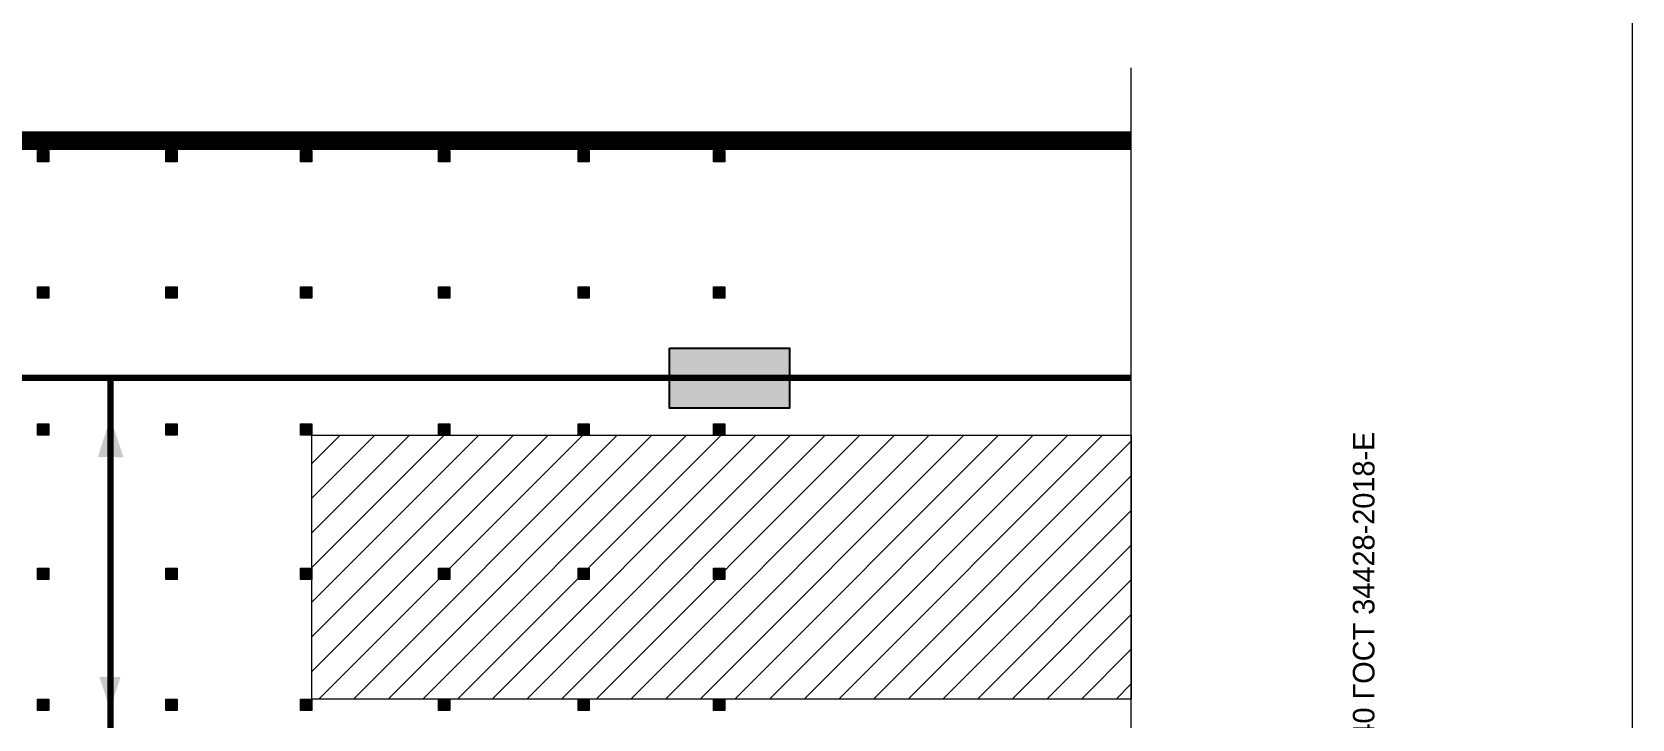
# Model space of a CAD drawing. Header units: millimetres. Extents: x 13810 to 67229, y 12374 to 21950.
# Drawn here: x 29459.2 to 29666.5, y 14295.5 to 14384.5 of the extents above; entities that cross this region are included whole.
import ezdxf

# ---------------------------------------------------------------- set-up
doc = ezdxf.new("R2010")
doc.units = ezdxf.units.MM
doc.layers.add('План_Штампы', color=7, linetype='Continuous')
doc.styles.add('обычный', font='arial.ttf')

# ---------------------------------------------------------------- blocks, each defined once
blk = doc.blocks.new('A$C32E8229D')
at = {"true_color": 0xffffff}
blk.add_hatch(color=7, dxfattribs=at).paths.add_polyline_path([(0, 0), (0, -8), (16, -8), (16, 0)])
h = blk.add_hatch(color=126)
h.paths.add_polyline_path([(0.2, -0.2), (15.8, -0.2), (15.8, -7.8), (0.2, -7.8)])
h.paths.add_polyline_path([(13.49, -2.05), (12.08, -2.05), (11.37, -2.63, 0.162397), (11.29, -2.84), (11.29, -3.63), (10.35, -3.63), (10.35, -4.05), (11.68, -4.05), (11.68, -3.48), (12.26, -4.28), (11.29, -5.1), (11.29, -6.78), (11.85, -6.78), (11.85, -5.44), (12.8, -4.64), (12.8, -5.94), (14.46, -5.94), (14.46, -5.39), (13.45, -5.39), (13.45, -3.97), (12.46, -2.59), (13.15, -2.59), (13.69, -3.34), (14.18, -3)], flags=16)
h.paths.add_polyline_path([(10.74, -1.82, 1), (11.8, -1.82, 1)], flags=16)
h.paths.add_polyline_path([(9.39, -3.59), (5.99, -3.59), (6.56, -3.03), (5.91, -3.03), (5.1, -3.83), (5.91, -4.64), (6.56, -4.64), (5.99, -4.09), (9.39, -4.09)], flags=16)
h.paths.add_polyline_path([(4.29, -1.08), (1.72, -1.08), (1.72, -6.6), (4.29, -6.6)], flags=16)
at = {"color": 126}
blk.add_lwpolyline([(16, -8), (0, -8), (0, 0), (16, 0)], close=True, dxfattribs=at)

msp = doc.modelspace()

# ---------------------------------------------------------------- hatches: boundary and pattern name
at = {"lineweight": 0}
h = msp.add_hatch(color=256, dxfattribs=at)
h.dxf.hatch_style = 1
h.paths.add_polyline_path([(29459.96, 14369.18), (29459.96, 14367.7), (29461.43, 14367.7), (29461.43, 14369.18)])
h = msp.add_hatch(color=256, dxfattribs=at)
h.dxf.hatch_style = 1
h.paths.add_polyline_path([(29476.58, 14369.18), (29476.58, 14367.7), (29478.05, 14367.7), (29478.05, 14369.18)])
h = msp.add_hatch(color=256, dxfattribs=at)
h.dxf.hatch_style = 1
h.paths.add_polyline_path([(29494.04, 14369.18), (29494.04, 14367.7), (29495.5, 14367.7), (29495.5, 14369.18)])
h = msp.add_hatch(color=256, dxfattribs=at)
h.dxf.hatch_style = 1
h.paths.add_polyline_path([(29511.91, 14369.18), (29511.91, 14367.7), (29513.37, 14367.7), (29513.37, 14369.18)])
h = msp.add_hatch(color=256, dxfattribs=at)
h.dxf.hatch_style = 1
h.paths.add_polyline_path([(29529.99, 14369.18), (29529.99, 14367.7), (29531.45, 14367.7), (29531.45, 14369.18)])
h = msp.add_hatch(color=256, dxfattribs=at)
h.dxf.hatch_style = 1
h.paths.add_polyline_path([(29547.55, 14369.18), (29547.55, 14367.7), (29549.01, 14367.7), (29549.01, 14369.18)])
h = msp.add_hatch(color=256, dxfattribs=at)
h.dxf.hatch_style = 1
h.paths.add_polyline_path([(29459.96, 14351.51), (29459.96, 14350.03), (29461.43, 14350.03), (29461.43, 14351.51)])
h = msp.add_hatch(color=256, dxfattribs=at)
h.dxf.hatch_style = 1
h.paths.add_polyline_path([(29476.58, 14351.51), (29476.58, 14350.03), (29478.05, 14350.03), (29478.05, 14351.51)])
h = msp.add_hatch(color=256, dxfattribs=at)
h.dxf.hatch_style = 1
h.paths.add_polyline_path([(29494.04, 14351.51), (29494.04, 14350.03), (29495.5, 14350.03), (29495.5, 14351.51)])
h = msp.add_hatch(color=256, dxfattribs=at)
h.dxf.hatch_style = 1
h.paths.add_polyline_path([(29511.91, 14351.51), (29511.91, 14350.03), (29513.37, 14350.03), (29513.37, 14351.51)])
h = msp.add_hatch(color=256, dxfattribs=at)
h.dxf.hatch_style = 1
h.paths.add_polyline_path([(29529.99, 14351.51), (29529.99, 14350.03), (29531.45, 14350.03), (29531.45, 14351.51)])
h = msp.add_hatch(color=256, dxfattribs=at)
h.dxf.hatch_style = 1
h.paths.add_polyline_path([(29547.55, 14351.51), (29547.55, 14350.03), (29549.01, 14350.03), (29549.01, 14351.51)])
h = msp.add_hatch(color=256, dxfattribs=at)
h.dxf.hatch_style = 1
h.paths.add_polyline_path([(29459.96, 14333.76), (29459.96, 14332.28), (29461.43, 14332.28), (29461.43, 14333.76)])
h = msp.add_hatch(color=256, dxfattribs=at)
h.dxf.hatch_style = 1
h.paths.add_polyline_path([(29476.58, 14333.76), (29476.58, 14332.28), (29478.05, 14332.28), (29478.05, 14333.76)])
h = msp.add_hatch(color=256, dxfattribs=at)
h.dxf.hatch_style = 1
h.paths.add_polyline_path([(29494.04, 14333.76), (29494.04, 14332.28), (29495.5, 14332.28), (29495.5, 14333.76)])
h = msp.add_hatch(color=256, dxfattribs=at)
h.dxf.hatch_style = 1
h.paths.add_polyline_path([(29511.91, 14333.76), (29511.91, 14332.28), (29513.37, 14332.28), (29513.37, 14333.76)])
h = msp.add_hatch(color=256, dxfattribs=at)
h.dxf.hatch_style = 1
h.paths.add_polyline_path([(29529.99, 14333.76), (29529.99, 14332.28), (29531.45, 14332.28), (29531.45, 14333.76)])
h = msp.add_hatch(color=256, dxfattribs=at)
h.dxf.hatch_style = 1
h.paths.add_polyline_path([(29547.55, 14333.76), (29547.55, 14332.28), (29549.01, 14332.28), (29549.01, 14333.76)])
h = msp.add_hatch(dxfattribs=at)
h.set_pattern_fill('ANSI31', color=256)
h.set_pattern_definition([(45, (-563.6694, -1191.516), (-2.24506403, 2.24506403), [])])
h.paths.add_polyline_path([(29440.16, 14298.11), (29440.16, 14332.28), (29334.19, 14332.28), (29334.19, 14298.11)])
h.paths.add_polyline_path([(29601.66, 14298.11), (29601.66, 14332.28), (29495.5, 14332.28), (29495.5, 14298.11)])
h.paths.add_polyline_path([(29478.05, 14242.06), (29478.05, 14207.15), (29565.8, 14207.15), (29565.8, 14242.06)])
h.paths.add_polyline_path([(29440.16, 14207.15), (29440.16, 14242.06), (29297.53, 14242.06), (29297.53, 14207.15)])
h = msp.add_hatch(color=256, dxfattribs=at)
h.dxf.hatch_style = 1
h.paths.add_polyline_path([(29459.96, 14315.06), (29459.96, 14313.59), (29461.43, 14313.59), (29461.43, 14315.06)])
h = msp.add_hatch(color=256, dxfattribs=at)
h.dxf.hatch_style = 1
h.paths.add_polyline_path([(29476.58, 14315.06), (29476.58, 14313.59), (29478.05, 14313.59), (29478.05, 14315.06)])
h = msp.add_hatch(color=256, dxfattribs=at)
h.dxf.hatch_style = 1
h.paths.add_polyline_path([(29494.04, 14315.06), (29494.04, 14313.59), (29495.5, 14313.59), (29495.5, 14315.06)])
h = msp.add_hatch(color=256, dxfattribs=at)
h.dxf.hatch_style = 1
h.paths.add_polyline_path([(29511.91, 14315.06), (29511.91, 14313.59), (29513.37, 14313.59), (29513.37, 14315.06)])
h = msp.add_hatch(color=256, dxfattribs=at)
h.dxf.hatch_style = 1
h.paths.add_polyline_path([(29529.99, 14315.06), (29529.99, 14313.59), (29531.45, 14313.59), (29531.45, 14315.06)])
h = msp.add_hatch(color=256, dxfattribs=at)
h.dxf.hatch_style = 1
h.paths.add_polyline_path([(29547.55, 14315.06), (29547.55, 14313.59), (29549.01, 14313.59), (29549.01, 14315.06)])
h = msp.add_hatch(color=256, dxfattribs=at)
h.dxf.hatch_style = 1
h.paths.add_polyline_path([(29459.96, 14298.11), (29459.96, 14296.63), (29461.43, 14296.63), (29461.43, 14298.11)])
h = msp.add_hatch(color=256, dxfattribs=at)
h.dxf.hatch_style = 1
h.paths.add_polyline_path([(29476.58, 14298.11), (29476.58, 14296.63), (29478.05, 14296.63), (29478.05, 14298.11)])
h = msp.add_hatch(color=256, dxfattribs=at)
h.dxf.hatch_style = 1
h.paths.add_polyline_path([(29494.04, 14298.11), (29494.04, 14296.63), (29495.5, 14296.63), (29495.5, 14298.11)])
h = msp.add_hatch(color=256, dxfattribs=at)
h.dxf.hatch_style = 1
h.paths.add_polyline_path([(29511.91, 14298.11), (29511.91, 14296.63), (29513.37, 14296.63), (29513.37, 14298.11)])
h = msp.add_hatch(color=256, dxfattribs=at)
h.dxf.hatch_style = 1
h.paths.add_polyline_path([(29529.99, 14298.11), (29529.99, 14296.63), (29531.45, 14296.63), (29531.45, 14298.11)])
h = msp.add_hatch(color=256, dxfattribs=at)
h.dxf.hatch_style = 1
h.paths.add_polyline_path([(29547.55, 14298.11), (29547.55, 14296.63), (29549.01, 14296.63), (29549.01, 14298.11)])

# ---------------------------------------------------------------- linework, layer by layer
at = {"color": 126, "lineweight": 0, "true_color": 0x008754}
msp.add_lwpolyline([(29066.55, 14544.23), (29666.55, 14544.23), (29666.55, 14149.23), (29066.55, 14149.23)], close=True, dxfattribs=at)
at = {"lineweight": 0}
msp.add_lwpolyline([(29601.66, 14162.07), (29601.66, 14379.9)], dxfattribs=at)
at = {"lineweight": 0, "const_width": 2.4}
msp.add_lwpolyline([(29601.66, 14370.46), (29289.65, 14370.46)], dxfattribs=at)
at = {"lineweight": 0}
for points in [[(29461.43, 14367.7), (29459.96, 14367.7), (29459.96, 14369.18), (29461.43, 14369.18)], [(29478.05, 14367.7), (29476.58, 14367.7), (29476.58, 14369.18), (29478.05, 14369.18)], [(29495.5, 14367.7), (29494.04, 14367.7), (29494.04, 14369.18), (29495.5, 14369.18)], [(29513.37, 14367.7), (29511.91, 14367.7), (29511.91, 14369.18), (29513.37, 14369.18)], [(29531.45, 14367.7), (29529.99, 14367.7), (29529.99, 14369.18), (29531.45, 14369.18)], [(29549.01, 14367.7), (29547.55, 14367.7), (29547.55, 14369.18), (29549.01, 14369.18)], [(29461.43, 14350.03), (29459.96, 14350.03), (29459.96, 14351.51), (29461.43, 14351.51)], [(29478.05, 14350.03), (29476.58, 14350.03), (29476.58, 14351.51), (29478.05, 14351.51)], [(29495.5, 14350.03), (29494.04, 14350.03), (29494.04, 14351.51), (29495.5, 14351.51)], [(29513.37, 14350.03), (29511.91, 14350.03), (29511.91, 14351.51), (29513.37, 14351.51)], [(29531.45, 14350.03), (29529.99, 14350.03), (29529.99, 14351.51), (29531.45, 14351.51)], [(29549.01, 14350.03), (29547.55, 14350.03), (29547.55, 14351.51), (29549.01, 14351.51)], [(29461.43, 14332.28), (29459.96, 14332.28), (29459.96, 14333.76), (29461.43, 14333.76)], [(29478.05, 14332.28), (29476.58, 14332.28), (29476.58, 14333.76), (29478.05, 14333.76)], [(29495.5, 14332.28), (29494.04, 14332.28), (29494.04, 14333.76), (29495.5, 14333.76)], [(29513.37, 14332.28), (29511.91, 14332.28), (29511.91, 14333.76), (29513.37, 14333.76)], [(29531.45, 14332.28), (29529.99, 14332.28), (29529.99, 14333.76), (29531.45, 14333.76)], [(29549.01, 14332.28), (29547.55, 14332.28), (29547.55, 14333.76), (29549.01, 14333.76)], [(29601.66, 14298.11), (29495.5, 14298.11), (29495.5, 14332.28), (29601.66, 14332.28)], [(29601.66, 14298.11), (29495.5, 14298.11), (29495.5, 14332.28), (29601.66, 14332.28)], [(29461.43, 14313.59), (29459.96, 14313.59), (29459.96, 14315.06), (29461.43, 14315.06)], [(29478.05, 14313.59), (29476.58, 14313.59), (29476.58, 14315.06), (29478.05, 14315.06)], [(29495.5, 14313.59), (29494.04, 14313.59), (29494.04, 14315.06), (29495.5, 14315.06)], [(29513.37, 14313.59), (29511.91, 14313.59), (29511.91, 14315.06), (29513.37, 14315.06)], [(29531.45, 14313.59), (29529.99, 14313.59), (29529.99, 14315.06), (29531.45, 14315.06)], [(29549.01, 14313.59), (29547.55, 14313.59), (29547.55, 14315.06), (29549.01, 14315.06)], [(29461.43, 14296.63), (29459.96, 14296.63), (29459.96, 14298.11), (29461.43, 14298.11)], [(29478.05, 14296.63), (29476.58, 14296.63), (29476.58, 14298.11), (29478.05, 14298.11)], [(29495.5, 14296.63), (29494.04, 14296.63), (29494.04, 14298.11), (29495.5, 14298.11)], [(29513.37, 14296.63), (29511.91, 14296.63), (29511.91, 14298.11), (29513.37, 14298.11)], [(29531.45, 14296.63), (29529.99, 14296.63), (29529.99, 14298.11), (29531.45, 14298.11)], [(29549.01, 14296.63), (29547.55, 14296.63), (29547.55, 14298.11), (29549.01, 14298.11)]]:
    msp.add_lwpolyline(points, close=True, dxfattribs=at)
at = {"color": 126, "lineweight": 100, "true_color": 0x008754}
for points in [[(29601.66, 14339.72), (29286.75, 14339.72)], [(29469.4, 14339.72), (29469.4, 14289.9)]]:
    msp.add_lwpolyline(points, dxfattribs=at)
at = {"layer": 'План_Штампы', "color": 126, "true_color": 0x008754}
for points in [[(29471.09, 14329.44), (29467.77, 14329.45), (29469.41, 14334.54)], [(29467.98, 14300.96), (29470.71, 14300.95), (29469.36, 14296.76)]]:
    msp.add_solid(points, dxfattribs=at)

# ---------------------------------------------------------------- block references
at = {"layer": 'План_Штампы', "color": 126, "true_color": 0x008754, "xscale": 0.9720104521881606, "yscale": 0.9720104521881606, "zscale": 0.9720104521881606, "rotation": 179.9978653237144}
msp.add_blockref('A$C32E8229D', (29557.41, 14335.8), dxfattribs=at)

# ---------------------------------------------------------------- texts
at = {"lineweight": 0, "insert": (29632.19, 14258.72), "char_height": 2.8, "width": 191.3484, "attachment_point": 5, "rotation": 90, "style": 'обычный'}
msp.add_mtext('\\pi-8.4,l8.4,t8.4;{\\fProxima Nova Rg|b0|i0|c204|p2;ИЗГОТОВИТЕЛЬ: ИП АНДРЕЕВ А. А.\\fProxima Nova Rg|b0|i0|c0|p2; \\fProxima Nova Rg|b0|i0|c204|p2;ФП-24 - 2022/ 200-25-1440 ГОСТ 34428-2018-Е\\H1.2266x; }', dxfattribs=at)

doc.saveas('drawing.dxf')
